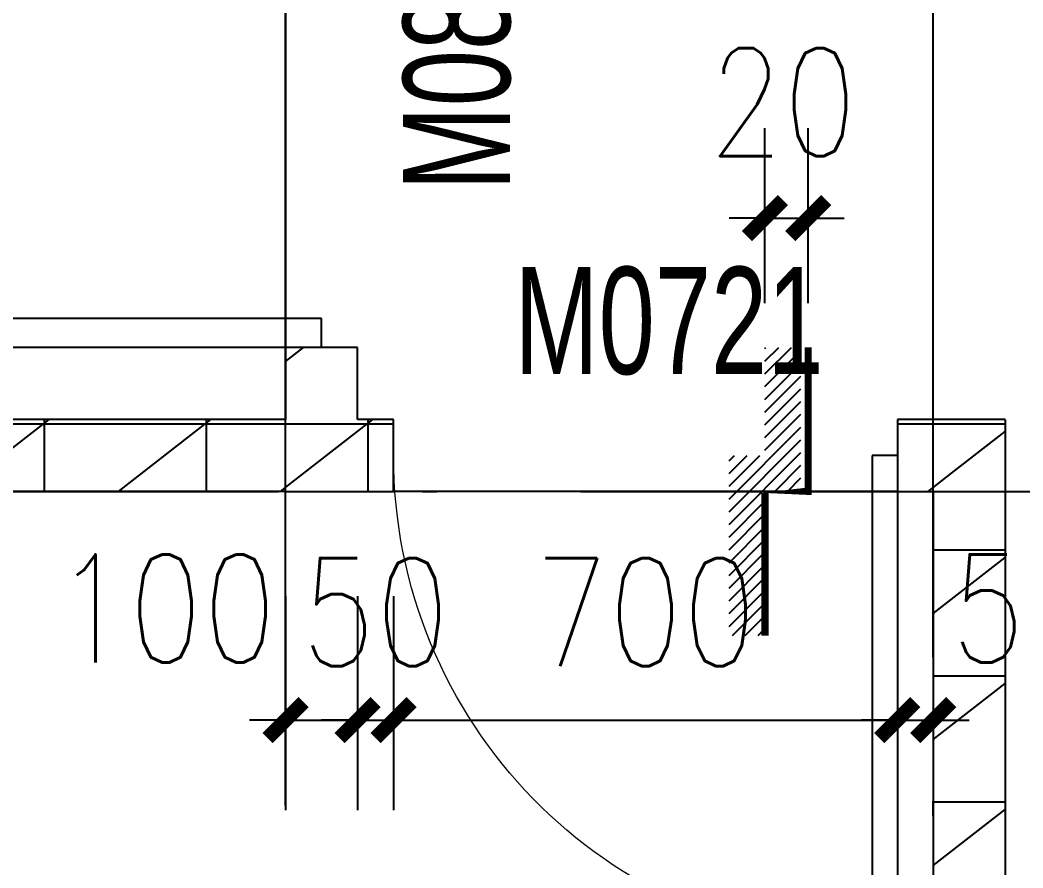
# Model space of a CAD drawing. Extents: x 718358 to 1668613, y -348838 to -159582.
# Drawn here: x 786766 to 788160, y -331016 to -329839 of the extents above; entities that cross this region are included whole.
import ezdxf

# ---------------------------------------------------------------- set-up
doc = ezdxf.new("R2010")
doc.units = 0
doc.header["$LTSCALE"] = 1000
doc.linetypes.add('DOTE', pattern=[2.4200000000000004, 2, -0.2, 0.02, -0.2])
for name, color, linetype in [('建-墙体', 2, 'Continuous'), ('建-尺寸', 73, 'Continuous'), ('建-影线', 8, 'Continuous'), ('建-轴网', 14, 'DOTE'), ('建-门窗', 4, 'Continuous'), ('建-门窗-编号', 7, 'Continuous'), ('高差符号', 7, 'Continuous')]:
    doc.layers.add(name, color=color, linetype=linetype)
doc.styles.add('_TCH_WINDOW', font='gt单线西文.shx', dxfattribs={"height": 3.5, "bigfont": 'gt单线中文.shx'})
doc.styles.add('DIM_FONT', font='SIMPLEX.shx', dxfattribs={"width": 0.8, "bigfont": 'GBCBIG.shx'})
doc.dimstyles.new('DIMN50', dxfattribs={"dimscale": 0.5, "dimtxt": 300, "dimasz": 100, "dimexe": 250, "dimexo": 300, "dimgap": 150, "dimtad": 1, "dimdec": 0, "dimzin": 0, "dimdsep": 46, "dimtxsty": 'DIM_FONT', "dimblk": 'ARCHTICK', "dimcen": 0.09, "dimdle": 1, "dimclrt": 7, "dimazin": 2, "dimtfac": 1, "dimtdec": 0, "dimtix": 1, "dimtmove": 2, "dimatfit": 3, "dimldrblk": 'ARCHTICK', "dimfxl": 1, "dimtolj": 1, "dimtzin": 0, "dimarcsym": 0})
pattern_1 = [(0, (0, 0), (0, 175), []), (37.875, (200, 0), (-84.80763867203999, 109.0383283764141), []), (90, (200, 0), (-225, 1.377727649040772e-14), [])]

# ---------------------------------------------------------------- blocks, each defined once
blk = doc.blocks.new('$TCHSYS$DOOR2D')
for p, q in [((0.45, 0.9750000000000001), (0.5000000000000002, 0.9750000000000001)), ((0.45, 0), (0.45, 0.9750000000000001)), ((0.5, 0), (0.5, 0.9750000000000001)), ((0.5, 0), (0.45, 0))]:
    blk.add_line(p, q)
at = {"lineweight": 13}
blk.add_arc((0.475, 0), 0.975, 91.4692835813538, 180, dxfattribs=at)
blk = doc.blocks.new('_ArchTick')
at = {"color": 0, "linetype": 'ByBlock', "const_width": 0.4}
blk.add_lwpolyline([(-0.5, -0.5), (0.5, 0.5)], dxfattribs=at)
blk = doc.blocks.new('*D384')
at = {"layer": 'Defpoints', "color": 0, "transparency": 16777216}
for p in [(787861.2943463294, -330114.1414949339), (787801.2943463294, -330382.4741742046), (787861.2943463294, -330382.4741742046)]:
    blk.add_point(p, dxfattribs=at)
at = {"layer": '建-尺寸', "color": 0, "lineweight": -2, "transparency": 16777216}
for p, q in [((787801.2943463294, -330232.4741742046), (787801.2943463294, -329989.1414949339)), ((787861.2943463294, -330232.4741742046), (787861.2943463294, -329989.1414949339)), ((787801.2943463294, -330114.1414949339), (787751.2943463294, -330114.1414949339)), ((787801.2943463294, -330114.1414949339), (787861.2943463294, -330114.1414949339)), ((787861.2943463294, -330114.1414949339), (787911.2943463294, -330114.1414949339))]:
    blk.add_line(p, q, dxfattribs=at)
at = {"layer": '建-尺寸', "color": 0, "lineweight": -2, "transparency": 16777216, "xscale": 50, "yscale": 50, "zscale": 50}
blk.add_blockref('_ArchTick', (787801.2943463294, -330114.1414949339), dxfattribs=at)
at = {"layer": '建-尺寸', "color": 0, "lineweight": -2, "transparency": 16777216, "xscale": 50, "yscale": 50, "zscale": 50, "rotation": 180}
blk.add_blockref('_ArchTick', (787861.2943463294, -330114.1414949339), dxfattribs=at)
at = {"layer": '建-尺寸', "color": 7, "transparency": 16777216, "insert": (787826.2943463294, -329952.9824086496), "char_height": 150, "attachment_point": 5, "style": 'DIM_FONT'}
blk.add_mtext('\\A1;20', dxfattribs=at)
blk = doc.blocks.new('*D385')
at = {"layer": 'Defpoints', "color": 0, "transparency": 16777216}
for p in [(787135.183522416, -330489.0896107578), (787235.1835227277, -330489.0896107231), (787235.1835227277, -330811.1929509797)]:
    blk.add_point(p, dxfattribs=at)
at = {"layer": '建-尺寸', "color": 0, "lineweight": -2, "transparency": 16777216}
for p, q in [((787135.183522416, -330639.0896107578), (787135.183522416, -330936.1929509797)), ((787235.1835227277, -330639.0896107231), (787235.1835227277, -330936.1929509797)), ((787135.183522416, -330811.1929509797), (787085.183522416, -330811.1929509797)), ((787135.183522416, -330811.1929509797), (787235.1835227277, -330811.1929509797)), ((787235.1835227277, -330811.1929509797), (787285.1835227277, -330811.1929509797))]:
    blk.add_line(p, q, dxfattribs=at)
at = {"layer": '建-尺寸', "color": 0, "lineweight": -2, "transparency": 16777216, "xscale": 50, "yscale": 50, "zscale": 50}
blk.add_blockref('_ArchTick', (787135.183522416, -330811.1929509797), dxfattribs=at)
at = {"layer": '建-尺寸', "color": 0, "lineweight": -2, "transparency": 16777216, "xscale": 50, "yscale": 50, "zscale": 50, "rotation": 180}
blk.add_blockref('_ArchTick', (787235.1835227277, -330811.1929509797), dxfattribs=at)
at = {"layer": '建-尺寸', "color": 7, "transparency": 16777216, "insert": (786968.6120939025, -330656.1929510548), "char_height": 150, "attachment_point": 5, "style": 'DIM_FONT'}
blk.add_mtext('\\A1;100', dxfattribs=at)
blk = doc.blocks.new('*D386')
at = {"layer": 'Defpoints', "color": 0, "transparency": 16777216}
for p in [(787235.1835227277, -330489.0896107231), (787285.1835221997, -330489.0896107058), (787285.1835221997, -330811.1929509537)]:
    blk.add_point(p, dxfattribs=at)
at = {"layer": '建-尺寸', "color": 0, "lineweight": -2, "transparency": 16777216}
for p, q in [((787235.1835227277, -330639.0896107231), (787235.1835227277, -330936.1929509537)), ((787285.1835221997, -330639.0896107058), (787285.1835221997, -330936.1929509537)), ((787235.1835227277, -330811.1929509537), (787185.1835227277, -330811.1929509537)), ((787235.1835227277, -330811.1929509537), (787285.1835221997, -330811.1929509537)), ((787285.1835221997, -330811.1929509537), (787335.1835221997, -330811.1929509537))]:
    blk.add_line(p, q, dxfattribs=at)
at = {"layer": '建-尺寸', "color": 0, "lineweight": -2, "transparency": 16777216, "xscale": 50, "yscale": 50, "zscale": 50}
blk.add_blockref('_ArchTick', (787235.1835227277, -330811.1929509537), dxfattribs=at)
at = {"layer": '建-尺寸', "color": 0, "lineweight": -2, "transparency": 16777216, "xscale": 50, "yscale": 50, "zscale": 50, "rotation": 180}
blk.add_blockref('_ArchTick', (787285.1835221997, -330811.1929509537), dxfattribs=at)
at = {"layer": '建-尺寸', "color": 7, "transparency": 16777216, "insert": (787260.1835224638, -330661.1929509537), "char_height": 150, "attachment_point": 5, "style": 'DIM_FONT'}
blk.add_mtext('\\A1;50', dxfattribs=at)
blk = doc.blocks.new('*D387')
at = {"layer": 'Defpoints', "color": 0, "transparency": 16777216}
for p in [(787285.1835221999, -330489.0896107058), (787985.1835221999, -330489.0896104631), (787985.1835221999, -330811.1929508236)]:
    blk.add_point(p, dxfattribs=at)
at = {"layer": '建-尺寸', "color": 0, "lineweight": -2, "transparency": 16777216}
for p, q in [((787285.1835221999, -330639.0896107058), (787285.1835221999, -330936.1929508236)), ((787985.1835221999, -330639.0896104631), (787985.1835221999, -330936.1929508236)), ((787284.6835221999, -330811.1929508236), (787985.6835221999, -330811.1929508236))]:
    blk.add_line(p, q, dxfattribs=at)
at = {"layer": '建-尺寸', "color": 0, "lineweight": -2, "transparency": 16777216, "xscale": 50, "yscale": 50, "zscale": 50, "rotation": 180}
blk.add_blockref('_ArchTick', (787285.1835221999, -330811.1929508236), dxfattribs=at)
at = {"layer": '建-尺寸', "color": 0, "lineweight": -2, "transparency": 16777216, "xscale": 50, "yscale": 50, "zscale": 50}
blk.add_blockref('_ArchTick', (787985.1835221999, -330811.1929508236), dxfattribs=at)
at = {"layer": '建-尺寸', "color": 7, "transparency": 16777216, "insert": (787635.1835221999, -330661.1929508236), "char_height": 150, "attachment_point": 5, "style": 'DIM_FONT'}
blk.add_mtext('\\A1;700', dxfattribs=at)
blk = doc.blocks.new('*D388')
at = {"layer": 'Defpoints', "color": 0, "transparency": 16777216}
for p in [(787985.1835221997, -330489.0896104631), (788035.1835222031, -330489.0896104457), (788035.1835222031, -330811.1929506936)]:
    blk.add_point(p, dxfattribs=at)
at = {"layer": '建-尺寸', "color": 0, "lineweight": -2, "transparency": 16777216}
for p, q in [((787985.1835221997, -330639.0896104631), (787985.1835221997, -330936.1929506936)), ((788035.1835222031, -330639.0896104457), (788035.1835222031, -330936.1929506936)), ((787985.1835221997, -330811.1929506936), (787935.1835221997, -330811.1929506936)), ((787985.1835221997, -330811.1929506936), (788035.1835222031, -330811.1929506936)), ((788035.1835222031, -330811.1929506936), (788085.1835222031, -330811.1929506936))]:
    blk.add_line(p, q, dxfattribs=at)
at = {"layer": '建-尺寸', "color": 0, "lineweight": -2, "transparency": 16777216, "xscale": 50, "yscale": 50, "zscale": 50}
blk.add_blockref('_ArchTick', (787985.1835221997, -330811.1929506936), dxfattribs=at)
at = {"layer": '建-尺寸', "color": 0, "lineweight": -2, "transparency": 16777216, "xscale": 50, "yscale": 50, "zscale": 50, "rotation": 180}
blk.add_blockref('_ArchTick', (788035.1835222031, -330811.1929506936), dxfattribs=at)
at = {"layer": '建-尺寸', "color": 7, "transparency": 16777216, "insert": (788162.8978080292, -330656.1929506406), "char_height": 150, "attachment_point": 5, "style": 'DIM_FONT'}
blk.add_mtext('\\A1;50', dxfattribs=at)

msp = doc.modelspace()

# ---------------------------------------------------------------- hatches: boundary and pattern name
at = {"layer": '建-影线'}
h = msp.add_hatch(dxfattribs=at)
h.set_pattern_fill('空心砖', color=256, scale=50, style=0)
h.set_pattern_definition(pattern_1)
h.paths.add_polyline_path([(787235.1835226892, -330393.805407858), (787235.1835226892, -330293.8052187026), (787135.1835226892, -330293.8052187026), (787135.1835226892, -330393.8054047154), (787168.5168560225, -330427.1387390962)])
h = msp.add_hatch(dxfattribs=at)
h.set_pattern_fill('空心砖', color=256, scale=50, style=0)
h.set_pattern_definition(pattern_1)
h.paths.add_polyline_path([(787168.5168560225, -330427.1387390963), (787135.1835226892, -330393.8054047154), (785635.1835255292, -330393.8053575747), (785635.1835209153, -330493.8053031212), (787135.1835226892, -330493.8054047154)])
h = msp.add_hatch(dxfattribs=at)
h.set_pattern_fill('空心砖', color=256, scale=50, style=0)
h.set_pattern_definition(pattern_1)
h.paths.add_polyline_path([(787135.1835226892, -330493.8054047154), (787285.1835208995, -330493.8054094294), (787285.1835240423, -330393.8054094294), (787235.1835226892, -330393.805407858), (787168.5168560225, -330427.1387390963)])
h = msp.add_hatch(dxfattribs=at)
h.set_pattern_fill('空心砖', color=256, scale=50, style=0)
h.set_pattern_definition(pattern_1)
h.paths.add_polyline_path([(788135.1834693113, -330393.8054361424), (787985.1835240423, -330393.8054314284), (787985.1835208995, -330493.8054314284), (788035.1834693113, -330493.8054329997)])
h = msp.add_hatch(dxfattribs=at)
h.set_pattern_fill('空心砖', color=256, scale=50, style=0)
h.set_pattern_definition(pattern_1)
h.paths.add_polyline_path([(788135.1834693113, -330393.8054361424), (788035.1834693113, -330493.8054329997), (788035.1834693113, -332193.8053608094), (788068.5168026447, -332227.1386941427), (788135.1834693113, -332193.8053608094)])
at = {"layer": '高差符号'}
h = msp.add_hatch(dxfattribs=at)
h.set_pattern_fill('ANSI31', color=256, scale=100, angle=270, style=0)
h.set_pattern_definition([(45.00000000006341, (1530891.351400916, -108873.1608376077), (8.838834764841634, -8.838834764822053), [])])
h.paths.add_polyline_path([(787801.2943463225, -330443.8059017383), (787801.2943463225, -330293.8059017383), (787851.2943463224, -330293.8059017383), (787851.2943463227, -330493.8059017383), (787801.2943463225, -330493.8059017383), (787801.2943463229, -330693.8059017382), (787751.294346323, -330693.8059017384), (787751.2943463225, -330443.8059017384)])

# ---------------------------------------------------------------- linework, layer by layer
at = {"layer": '建-墙体'}
for p, q in [((787235.1835226892, -330293.8052187026), (787135.1835226892, -330293.8052187026)), ((787135.1835226892, -330293.8052187026), (787135.1835226892, -330393.8054047154)), ((787235.1835226892, -330393.805407858), (787235.1835226892, -330293.8052187026)), ((787135.1835226892, -330393.8054047154), (785635.1835255292, -330393.8053575747)), ((787285.1835240423, -330393.8054094294), (787235.1835226892, -330393.805407858)), ((787285.1835208995, -330493.8054094294), (787285.1835240423, -330393.8054094294)), ((788135.1834693113, -330393.8054361424), (787985.1835240423, -330393.8054314284)), ((787985.1835240423, -330393.8054314284), (787985.1835208995, -330493.8054314284)), ((788135.1834693113, -330393.8054361424), (788135.1834693113, -332193.8053608094)), ((787135.1835226892, -330493.8054047154), (785735.1835223865, -330493.8053607174)), ((787135.1835226892, -330493.8054047154), (787285.1835208995, -330493.8054094294)), ((787985.1835208995, -330493.8054314284), (788035.1834693113, -330493.8054329997)), ((788035.1834693113, -330493.8054329997), (788035.1834693113, -332193.8053608094))]:
    msp.add_line(p, q, dxfattribs=at)
at = {"layer": '建-轴网'}
for p, q in [((787135.1835230252, -330929.8770251825), (787135.183523024, -328262.8295330872)), ((788035.1834693113, -335563.9851175665), (788035.1834693112, -328262.8295330872)), ((768185.1835227592, -330493.8059017363), (810335.1835227592, -330493.8059017363))]:
    msp.add_line(p, q, dxfattribs=at)
at = {"layer": '建-门窗'}
for p, q in [((787135.1835226888, -329493.8052187026), (787135.183522689, -330293.8052187026)), ((787985.1835208995, -330493.8054314284), (787285.1835208995, -330493.8054094294))]:
    msp.add_line(p, q, dxfattribs=at)
at = {"layer": '高差符号', "const_width": 10}
msp.add_lwpolyline([(787861.2943463225, -330293.8059017382), (787861.2943463227, -330493.8059017382), (787801.2943463227, -330493.8059017383), (787801.294346323, -330693.8059017383)], dxfattribs=at)

# ---------------------------------------------------------------- block references
at = {"layer": '建-门窗'}
ref = msp.add_blockref('$TCHSYS$DOOR2D', (787185.1835226889, -329893.8052187026), dxfattribs=dict(at, xscale=800, yscale=-800, zscale=800, rotation=270.0000000000222))
ref.add_attrib('A', 'M0821', (787447.0585226889, -330075.8052187024), dxfattribs={"layer": '建-门窗-编号', "height": 148.75, "rotation": 90.00000000002224, "style": '_TCH_WINDOW', "width": 0.7058823529411765})
ref = msp.add_blockref('$TCHSYS$DOOR2D', (787635.1835224709, -330443.8054204289), dxfattribs=dict(at, xscale=-700, yscale=700, zscale=-700, rotation=179.9999981993601))
ref.add_attrib('A', 'M0721', (787453.1835260261, -330330.6804147092), dxfattribs={"layer": '建-门窗-编号', "height": 148.75, "rotation": 359.9999981993602, "style": '_TCH_WINDOW', "width": 0.7058823529411765})

# ---------------------------------------------------------------- dimensions: what is measured, and where the dimension line sits
at = {"layer": '建-尺寸'}
dim = msp.add_linear_dim(base=(787861.2943463294, -330114.1414949339), p1=(787801.2943463294, -330382.4741742046), p2=(787861.2943463294, -330382.4741742046), angle=0, text='20', dimstyle='DIMN50', dxfattribs=at)
dim.commit()
dim.dimension.update_dxf_attribs({"geometry": '*D384', "text_midpoint": (787826.2943463294, -329952.9824086496), "dimtype": 161})
for base, p1, p2, angle, picture, middle in [((787235.1835227277, -330811.1929509797), (787135.183522416, -330489.0896107578), (787235.1835227277, -330489.0896107231), 1.9876917639849734e-08, '*D385', (786968.6120939025, -330656.1929510548)), ((788035.1835222031, -330811.1929506936), (787985.1835221997, -330489.0896104631), (788035.1835222031, -330489.0896104457), 1.9943618766561714e-08, '*D388', (788162.8978080292, -330656.1929506406))]:
    dim = msp.add_linear_dim(base=base, p1=p1, p2=p2, angle=angle, dimstyle='DIMN50', dxfattribs=at)
    dim.commit()
    dim.dimension.update_dxf_attribs({"geometry": picture, "text_midpoint": middle, "dimtype": 161})
for p1, p2, distance, picture, middle in [((787235.1835227277, -330489.0896107231), (787285.1835221997, -330489.0896107058), -322.1033402478788, '*D386', (787260.1835224638, -330661.1929509537)), ((787285.1835221999, -330489.0896107058), (787985.1835221999, -330489.0896104631), -322.1033403604524, '*D387', (787635.1835221999, -330661.1929508236))]:
    dim = msp.add_aligned_dim(p1=p1, p2=p2, distance=distance, dimstyle='DIMN50', dxfattribs=at)
    dim.commit()
    dim.dimension.update_dxf_attribs({"geometry": picture, "text_midpoint": middle})

doc.saveas('drawing.dxf')
